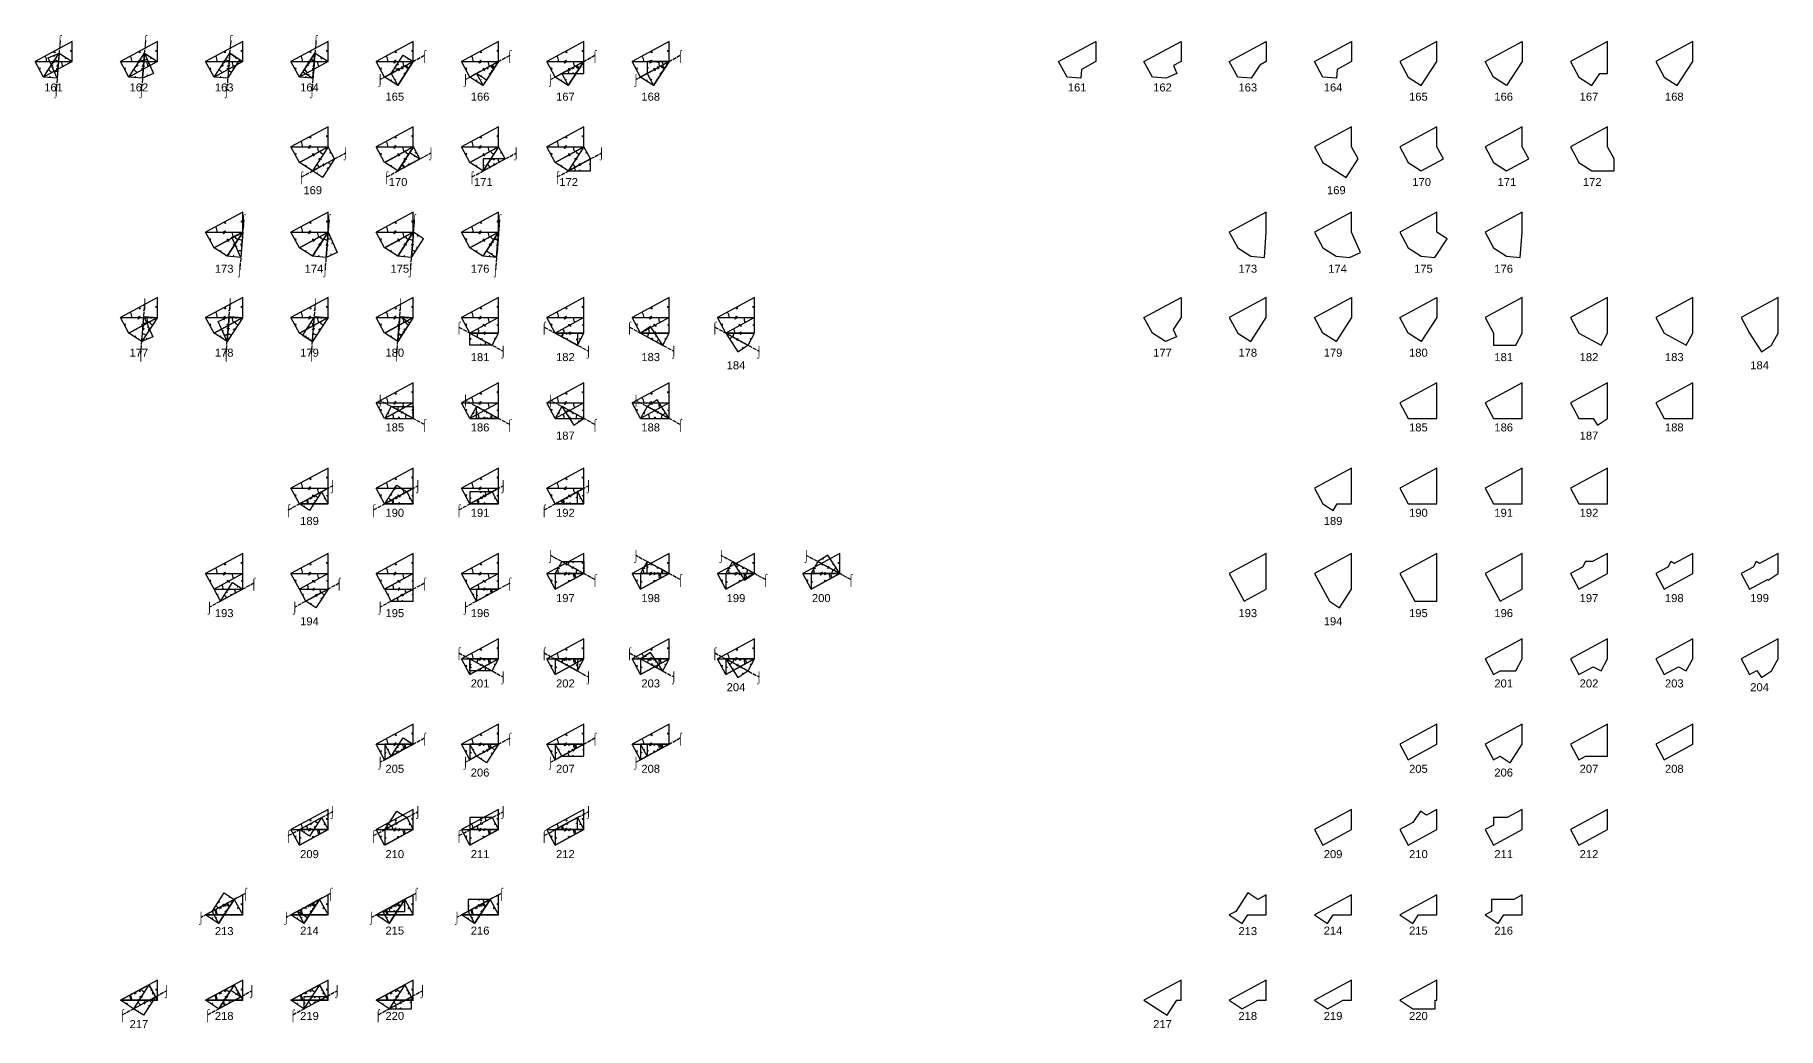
# Model space of a CAD drawing. Header units: millimetres. Extents: x 122552 to 2943733, y -2581954 to 22549.
# Drawn here: x 974613 to 1519227, y -1898261 to -1588093 of the extents above; entities that cross this region are included whole.
import ezdxf
from ezdxf.enums import TextEntityAlignment as Align

# ---------------------------------------------------------------- set-up
doc = ezdxf.new("R2010")
doc.units = ezdxf.units.MM
doc.linetypes.add('ACAD_ISO02W100', pattern=[15, 12, -3])
for name, color, linetype in [('BASE', 170, 'Continuous'), ('HYPOTENUSE', 10, 'Continuous'), ('PERPENDICULAR', 90, 'Continuous'), ('Standard', 7, 'Continuous')]:
    doc.layers.add(name, color=color, linetype=linetype)
doc.styles.add('Arial', font='arial_0.ttf')

# ---------------------------------------------------------------- blocks, each defined once
blk = doc.blocks.new('fundamental_block_GT')
at = {"color": 175, "true_color": 0x4554a5}
for p, q in [((439, -4), (439, 26)), ((439, 26), (469, 26)), ((469, 26), (460, 29)), ((469, 26), (460, 23))]:
    blk.add_line(p, q, dxfattribs=at)
at = {"color": 242, "true_color": 0xcd2027}
for p, q in [((441, 235), (456, 208)), ((456, 208), (482, 222)), ((482, 222), (472, 221)), ((482, 222), (475, 215))]:
    blk.add_line(p, q, dxfattribs=at)
at = {"color": 114, "true_color": 0x139b48}
for p, q in [((851, 261), (848, 251)), ((851, 231), (851, 261)), ((851, 261), (854, 251)), ((881, 231), (851, 231))]:
    blk.add_line(p, q, dxfattribs=at)
at = {"color": 4}
blk.add_arc((0, -2), 277, 359.9799, 28.4254, dxfattribs=at)
at = {"layer": 'BASE'}
blk.add_line((0, 0), (879, -7), dxfattribs=at)
at = {"layer": 'HYPOTENUSE'}
blk.add_line((883, 469), (0, 0), dxfattribs=at)
at = {"layer": 'PERPENDICULAR'}
blk.add_line((879, -7), (883, 469), dxfattribs=at)

msp = doc.modelspace()

# ---------------------------------------------------------------- linework, layer by layer
at = {"linetype": 'ACAD_ISO02W100', "ltscale": 100}
for p, q in [((982491, -1589870), (981247, -1605555)), ((1009140, -1589870), (1007896, -1605555)), ((1035789, -1589870), (1034545, -1605555)), ((1062437, -1589870), (1061193, -1605555)), ((1096305, -1594562), (1082476, -1602067)), ((1122954, -1594562), (1109125, -1602067)), ((1149603, -1594562), (1135773, -1602067)), ((1176251, -1594562), (1162422, -1602067)), ((1057864, -1632468), (1071693, -1624963)), ((1084512, -1632468), (1098342, -1624963)), ((1111161, -1632468), (1124990, -1624963)), ((1137810, -1632468), (1151639, -1624963)), ((1039862, -1645814), (1038618, -1661500)), ((1066510, -1645814), (1065266, -1661500)), ((1093159, -1645814), (1091915, -1661500)), ((1119808, -1645814), (1118564, -1661500)), ((1007713, -1687811), (1008957, -1672125)), ((1034361, -1687811), (1035605, -1672125)), ((1061010, -1687811), (1062254, -1672125)), ((1087659, -1687811), (1088903, -1672125)), ((1107088, -1679366), (1120917, -1686871)), ((1133737, -1679366), (1147566, -1686871)), ((1160385, -1679366), (1174215, -1686871)), ((1187034, -1679366), (1200863, -1686871)), ((1096305, -1709767), (1082476, -1702262)), ((1122954, -1709767), (1109125, -1702262)), ((1149603, -1709767), (1135773, -1702262)), ((1176251, -1709767), (1162422, -1702262)), ((1053791, -1736416), (1067620, -1728911)), ((1080439, -1736416), (1094269, -1728911)), ((1107088, -1736416), (1120917, -1728911)), ((1133737, -1736416), (1147566, -1728911)), ((1149603, -1758207), (1135773, -1750701)), ((1176251, -1758207), (1162422, -1750701)), ((1202900, -1758207), (1189071, -1750701)), ((1229549, -1758207), (1215719, -1750701)), ((1043008, -1759312), (1029179, -1766817)), ((1069657, -1759312), (1055827, -1766817)), ((1096305, -1759312), (1082476, -1766817)), ((1122954, -1759312), (1109125, -1766817)), ((1107088, -1781103), (1120917, -1788608)), ((1133737, -1781103), (1147566, -1788608)), ((1160385, -1781103), (1174215, -1788608)), ((1187034, -1781103), (1200863, -1788608)), ((1096305, -1807751), (1082476, -1815256)), ((1122954, -1807751), (1109125, -1815256)), ((1149603, -1807751), (1135773, -1815256)), ((1176251, -1807751), (1162422, -1815256)), ((1053791, -1838153), (1067620, -1830647)), ((1080439, -1838153), (1094269, -1830647)), ((1107088, -1838153), (1120917, -1830647)), ((1133737, -1838153), (1147566, -1830647)), ((1040372, -1856191), (1026542, -1863696)), ((1067020, -1856191), (1053191, -1863696)), ((1093669, -1856191), (1079840, -1863696)), ((1120318, -1856191), (1106488, -1863696)), ((1001930, -1894097), (1015759, -1886592)), ((1028579, -1894097), (1042408, -1886592)), ((1055228, -1894097), (1069057, -1886592)), ((1081876, -1894097), (1095705, -1886592))]:
    msp.add_line(p, q, dxfattribs=at)
for points in [[(1297086, -1601296), (1294450, -1596438), (1306037, -1590150), (1306037, -1596438), (1301562, -1598867), (1301342, -1601634)], [(1331420, -1600110), (1327991, -1601634), (1323735, -1601296), (1321099, -1596438), (1332686, -1590150), (1332686, -1596438), (1330352, -1597705)], [(1357298, -1597543), (1354640, -1601634), (1350384, -1601296), (1347747, -1596438), (1359335, -1590150), (1359335, -1596438)], [(1381288, -1601634), (1377032, -1601296), (1374396, -1596438), (1385983, -1590150), (1385983, -1596438), (1381508, -1598867)], [(1407754, -1603943), (1412632, -1596438), (1412632, -1590150), (1401045, -1596438), (1403681, -1601296)], [(1430330, -1601296), (1427693, -1596438), (1439281, -1590150), (1439281, -1596438), (1434402, -1603943)], [(1465929, -1600191), (1465929, -1590150), (1454342, -1596438), (1456978, -1601296), (1461051, -1603943), (1463490, -1600191)], [(1487700, -1603943), (1492578, -1596438), (1492578, -1590150), (1480991, -1596438), (1483627, -1601296)], [(1385983, -1616799), (1374396, -1623087), (1377032, -1627945), (1384251, -1632637), (1388020, -1626839), (1385983, -1623087)], [(1414668, -1626839), (1412632, -1623087), (1412632, -1616799), (1401045, -1623087), (1403681, -1627945), (1407754, -1630592)], [(1441317, -1626839), (1439281, -1623087), (1439281, -1616799), (1427693, -1623087), (1430330, -1627945), (1434402, -1630592)], [(1465929, -1616799), (1454342, -1623087), (1456978, -1627945), (1461051, -1630592), (1467966, -1630592), (1467966, -1626839), (1465929, -1623087)], [(1358713, -1657578), (1359335, -1649736), (1359335, -1643447), (1347747, -1649736), (1350384, -1654593), (1354456, -1657241)], [(1385983, -1643447), (1374396, -1649736), (1377032, -1654593), (1381105, -1657241), (1385361, -1657578), (1388791, -1656055), (1385983, -1649736)], [(1412632, -1643447), (1401045, -1649736), (1403681, -1654593), (1407754, -1657241), (1412010, -1657578), (1415778, -1651781), (1412632, -1649736)], [(1438659, -1657578), (1439281, -1649736), (1439281, -1643447), (1427693, -1649736), (1430330, -1654593), (1434402, -1657241)], [(1331237, -1682366), (1327808, -1683889), (1323735, -1681242), (1321099, -1676384), (1332686, -1670096), (1332686, -1676384), (1330247, -1680137)], [(1354456, -1683889), (1359335, -1676384), (1359335, -1670096), (1347747, -1676384), (1350384, -1681242)], [(1374396, -1676384), (1385983, -1670096), (1385983, -1676384), (1381105, -1683889), (1377032, -1681242)], [(1403681, -1681242), (1401045, -1676384), (1412632, -1670096), (1412632, -1676384), (1407754, -1683889)], [(1439281, -1670096), (1427693, -1676384), (1430330, -1681242), (1430330, -1684994), (1437244, -1684994), (1439281, -1681242)], [(1463893, -1684994), (1465929, -1681242), (1465929, -1670096), (1454342, -1676384), (1456978, -1681242)], [(1490542, -1684994), (1492578, -1681242), (1492578, -1670096), (1480991, -1676384), (1483627, -1681242)], [(1519227, -1670096), (1507639, -1676384), (1510276, -1681242), (1514044, -1687040), (1517190, -1684994), (1519227, -1681242)], [(1412632, -1707891), (1412632, -1696745), (1401045, -1703033), (1403681, -1707891)], [(1427693, -1703033), (1430330, -1707891), (1439281, -1707891), (1439281, -1696745)], [(1465929, -1707891), (1465929, -1696745), (1454342, -1703033), (1456978, -1707891), (1461454, -1707891), (1462783, -1709936)], [(1492578, -1707891), (1492578, -1696745), (1480991, -1703033), (1483627, -1707891)], [(1380178, -1736584), (1381508, -1734539), (1385983, -1734539), (1385983, -1723393), (1374396, -1729682), (1377032, -1734539)], [(1412632, -1734539), (1412632, -1723393), (1401045, -1729682), (1403681, -1734539)], [(1439281, -1734539), (1439281, -1723393), (1427693, -1729682), (1430330, -1734539)], [(1454342, -1729682), (1456978, -1734539), (1465929, -1734539), (1465929, -1723393)], [(1352420, -1764940), (1359335, -1761188), (1359335, -1750042), (1347747, -1756330)], [(1385983, -1750042), (1374396, -1756330), (1379069, -1764940), (1382215, -1766986), (1385983, -1761188)], [(1412632, -1750042), (1401045, -1756330), (1405717, -1764940), (1412632, -1764940)], [(1432366, -1764940), (1439281, -1761188), (1439281, -1750042), (1427693, -1756330)], [(1456978, -1761188), (1465929, -1756330), (1465929, -1750042), (1461257, -1752578), (1459015, -1752578), (1458079, -1754302), (1454342, -1756330)], [(1483627, -1761188), (1492578, -1756330), (1492578, -1750042), (1486784, -1753186), (1485663, -1752578), (1484727, -1754302), (1480991, -1756330)], [(1512312, -1752578), (1511376, -1754302), (1507639, -1756330), (1510276, -1761188), (1515918, -1758126), (1516080, -1758375), (1519227, -1756330), (1519227, -1750042), (1513433, -1753186)], [(1432366, -1786731), (1437244, -1786731), (1439281, -1782979), (1439281, -1776691), (1427693, -1782979), (1430330, -1787837)], [(1463893, -1786731), (1465929, -1782979), (1465929, -1776691), (1454342, -1782979), (1456978, -1787837), (1461454, -1785408)], [(1490542, -1786731), (1492578, -1782979), (1492578, -1776691), (1480991, -1782979), (1483627, -1787837), (1488102, -1785408)], [(1510276, -1787837), (1512610, -1786570), (1514044, -1788777), (1517190, -1786731), (1519227, -1782979), (1519227, -1776691), (1507639, -1782979)], [(1403681, -1814485), (1412632, -1809628), (1412632, -1803339), (1401045, -1809628)], [(1435512, -1815425), (1439281, -1809628), (1439281, -1803339), (1427693, -1809628), (1430330, -1814485), (1432366, -1813380)], [(1465929, -1813380), (1465929, -1803339), (1454342, -1809628), (1456978, -1814485), (1459015, -1813380)], [(1483627, -1814485), (1492578, -1809628), (1492578, -1803339), (1480991, -1809628)], [(1377032, -1841134), (1385983, -1836276), (1385983, -1829988), (1374396, -1836276)], [(1407449, -1830479), (1405118, -1834066), (1401045, -1836276), (1403681, -1841134), (1412632, -1836276), (1412632, -1829988), (1409396, -1831744)], [(1430330, -1834846), (1427693, -1836276), (1430330, -1841134), (1439281, -1836276), (1439281, -1829988), (1434608, -1832524), (1430330, -1832524)], [(1456978, -1841134), (1465929, -1836276), (1465929, -1829988), (1454342, -1836276)], [(1351820, -1865572), (1353541, -1862925), (1359335, -1862925), (1359335, -1856637), (1356698, -1858067), (1353552, -1856022), (1349784, -1861820), (1347747, -1862925)], [(1385983, -1856637), (1374396, -1862925), (1378469, -1865572), (1380190, -1862925), (1385983, -1862925)], [(1412632, -1856637), (1401045, -1862925), (1405118, -1865572), (1406838, -1862925), (1412632, -1862925)], [(1431766, -1865572), (1433487, -1862925), (1439281, -1862925), (1439281, -1856637), (1436644, -1858067), (1429730, -1858067), (1429730, -1861820), (1427693, -1862925)], [(1328318, -1894266), (1331368, -1889574), (1332686, -1889574), (1332686, -1883285), (1321099, -1889574)], [(1347747, -1889574), (1351820, -1892221), (1356698, -1889574), (1359335, -1889574), (1359335, -1883285)], [(1383347, -1889574), (1385983, -1889574), (1385983, -1883285), (1374396, -1889574), (1378469, -1892221)], [(1412032, -1889574), (1412632, -1889574), (1412632, -1883285), (1401045, -1889574), (1405118, -1892221), (1412032, -1892221)]]:
    msp.add_lwpolyline(points, close=True)

# ---------------------------------------------------------------- block references
for p, xscale, yscale, zscale, rotation in [((986253, -1596438), -11.58735412275403, 11.58735412275403, 11.58735412275403, 27.99999999999958), ((977302, -1601296), -10.18429076373601, 10.18429076373601, 10.18429076373601, 236.488332761791), ((982180, -1593791), -8.951118371073761, 8.951118371073761, 8.951118371073763, 84.97666552358034), ((981558, -1601634), -7.867265571234026, 7.867265571234026, 7.867265571234026, 293.464998285367), ((1012902, -1596438), -11.58735412275403, 11.58735412275403, 11.58735412275403, 27.99999999999958), ((1003951, -1601296), -10.18429076373601, 10.18429076373601, 10.18429076373601, 236.488332761791), ((1008829, -1593791), -8.951118371073761, 8.951118371073761, 8.951118371073763, 84.97666552358034), ((1008829, -1593791), -7.867265571234027, 7.867265571234027, 7.867265571234027, 113.464998285367), ((1039551, -1596438), -11.58735412275403, 11.58735412275403, 11.58735412275403, 27.99999999999958), ((1030599, -1601296), -10.18429076373601, 10.18429076373601, 10.18429076373601, 236.488332761791), ((1035478, -1593791), -8.951118371073761, 8.951118371073761, 8.951118371073763, 84.97666552358034), ((1034856, -1601634), 7.867265571234026, 7.867265571234026, 7.867265571234026, 57.46499828537651), ((1066199, -1596438), -11.58735412275403, 11.58735412275403, 11.58735412275403, 27.99999999999958), ((1057248, -1601296), -10.18429076373601, 10.18429076373601, 10.18429076373601, 236.488332761791), ((1062126, -1593791), -8.951118371073761, 8.951118371073761, 8.951118371073763, 84.97666552358034), ((1062126, -1593791), 7.867265571234017, 7.867265571234017, 7.867265571234017, 237.4649982853774), ((1092848, -1596438), -11.58735412275403, 11.58735412275403, 11.58735412275403, 27.99999999999958), ((1092848, -1596438), -10.18429076373601, 10.18429076373601, 10.18429076373601, 56.48833276179112), ((1085933, -1600191), -7.867265571233956, 7.867265571233956, 7.867265571233956, 236.4883327617871), ((1119497, -1596438), -11.58735412275403, 11.58735412275403, 11.58735412275403, 27.99999999999958), ((1119497, -1596438), -10.18429076373601, 10.18429076373601, 10.18429076373601, 56.48833276179112), ((1119497, -1596438), -7.867265571233957, 7.867265571233957, 7.867265571233957, 56.48833276178713), ((1146145, -1596438), -11.58735412275403, 11.58735412275403, 11.58735412275403, 27.99999999999958), ((1146145, -1596438), -10.18429076373601, 10.18429076373601, 10.18429076373601, 56.48833276179112), ((1172794, -1596438), -11.58735412275403, 11.58735412275403, 11.58735412275403, 27.99999999999958), ((1172794, -1596438), -10.18429076373601, 10.18429076373601, 10.18429076373601, 56.48833276179112), ((1092848, -1596438), 8.951118371073763, 8.951118371073763, 8.951118371073763, 208.976665523584), ((1119497, -1596438), 8.951118371073763, 8.951118371073763, 8.951118371073763, 208.976665523584), ((1146145, -1596438), 8.951118371073763, 8.951118371073763, 8.951118371073763, 208.976665523584), ((1139231, -1600191), 7.867265571233956, 7.867265571233956, 7.867265571233956, 0.488332761798667), ((1172794, -1596438), 7.867265571233957, 7.867265571233957, 7.867265571233957, 180.4883327617987), ((1172794, -1596438), 8.951118371073763, 8.951118371073763, 8.951118371073763, 208.976665523584), ((1066199, -1623087), -11.58735412275403, 11.58735412275403, 11.58735412275403, 27.99999999999958), ((1066199, -1623087), -10.18429076373601, 10.18429076373601, 10.18429076373601, 56.48833276179112), ((1092848, -1623087), -11.58735412275403, 11.58735412275403, 11.58735412275403, 27.99999999999958), ((1092848, -1623087), -10.18429076373601, 10.18429076373601, 10.18429076373601, 56.48833276179112), ((1119497, -1623087), -11.58735412275403, 11.58735412275403, 11.58735412275403, 27.99999999999958), ((1119497, -1623087), -10.18429076373601, 10.18429076373601, 10.18429076373601, 56.48833276179112), ((1146145, -1623087), -11.58735412275403, 11.58735412275403, 11.58735412275403, 27.99999999999958), ((1146145, -1623087), -10.18429076373601, 10.18429076373601, 10.18429076373601, 56.48833276179112), ((1061321, -1630592), 8.951118371073763, 8.951118371073763, 8.951118371073763, 28.97666552358404), ((1068236, -1626839), -7.867265571233957, 7.867265571233957, 7.867265571233957, 56.48833276178713), ((1087970, -1630592), 8.951118371073763, 8.951118371073763, 8.951118371073763, 28.97666552358404), ((1087970, -1630592), -7.867265571233956, 7.867265571233956, 7.867265571233956, 236.4883327617871), ((1114618, -1630592), 8.951118371073763, 8.951118371073763, 8.951118371073763, 28.97666552358404), ((1121533, -1626839), 7.867265571233957, 7.867265571233957, 7.867265571233957, 180.4883327617987), ((1141267, -1630592), 8.951118371073763, 8.951118371073763, 8.951118371073763, 28.97666552358404), ((1141267, -1630592), 7.867265571233956, 7.867265571233956, 7.867265571233956, 0.488332761798667), ((1039551, -1649736), -11.58735412275403, 11.58735412275403, 11.58735412275403, 27.99999999999958), ((1039551, -1649736), -10.18429076373601, 10.18429076373601, 10.18429076373601, 56.48833276179112), ((1039551, -1649736), -8.9511183710737, 8.951118371073697, 8.951118371073699, 84.97666552358099), ((1038929, -1657578), -7.867265571233787, 7.867265571233787, 7.867265571233788, 293.4649982853678), ((1066199, -1649736), -11.58735412275403, 11.58735412275403, 11.58735412275403, 27.99999999999958), ((1066199, -1649736), -10.18429076373601, 10.18429076373601, 10.18429076373601, 56.48833276179112), ((1066199, -1649736), -8.9511183710737, 8.951118371073697, 8.951118371073699, 84.97666552358099), ((1066199, -1649736), -7.867265571233786, 7.867265571233787, 7.867265571233787, 113.4649982853677), ((1092848, -1649736), -11.58735412275403, 11.58735412275403, 11.58735412275403, 27.99999999999958), ((1092848, -1649736), -10.18429076373601, 10.18429076373601, 10.18429076373601, 56.48833276179112), ((1092848, -1649736), -8.9511183710737, 8.951118371073697, 8.951118371073699, 84.97666552358099), ((1092226, -1657578), 7.867265571233788, 7.867265571233788, 7.867265571233788, 57.46499828537721), ((1119497, -1649736), -11.58735412275403, 11.58735412275403, 11.58735412275403, 27.99999999999958), ((1119497, -1649736), -10.18429076373601, 10.18429076373601, 10.18429076373601, 56.48833276179112), ((1119497, -1649736), -8.9511183710737, 8.951118371073697, 8.951118371073699, 84.97666552358099), ((1119497, -1649736), 7.867265571233787, 7.867265571233787, 7.867265571233787, 237.4649982853773), ((1012902, -1676384), -11.58735412275403, 11.58735412275403, 11.58735412275403, 27.99999999999958), ((1039551, -1676384), -11.58735412275403, 11.58735412275403, 11.58735412275403, 27.99999999999958), ((1066199, -1676384), -11.58735412275403, 11.58735412275403, 11.58735412275403, 27.99999999999958), ((1092848, -1676384), -11.58735412275403, 11.58735412275403, 11.58735412275403, 27.99999999999958), ((1119497, -1676384), -11.58735412275403, 11.58735412275403, 11.58735412275403, 27.99999999999958), ((1146145, -1676384), -11.58735412275403, 11.58735412275403, 11.58735412275403, 27.99999999999958), ((1172794, -1676384), -11.58735412275403, 11.58735412275403, 11.58735412275403, 27.99999999999958), ((1199443, -1676384), -11.58735412275403, 11.58735412275403, 11.58735412275403, 27.99999999999958), ((1012902, -1676384), -10.18429076373601, 10.18429076373601, 10.18429076373601, 56.48833276179112), ((1008646, -1676047), -7.867265571233786, 7.867265571233787, 7.867265571233787, 113.4649982853677), ((1008024, -1683889), -8.951118371073703, 8.951118371073697, 8.951118371073699, 264.976665523581), ((1039551, -1676384), -10.18429076373601, 10.18429076373601, 10.18429076373601, 56.48833276179112), ((1034672, -1683889), -7.867265571233787, 7.867265571233787, 7.867265571233788, 293.4649982853678), ((1034672, -1683889), -8.951118371073703, 8.951118371073697, 8.951118371073699, 264.976665523581), ((1066199, -1676384), -10.18429076373601, 10.18429076373601, 10.18429076373601, 56.48833276179112), ((1061943, -1676047), 7.867265571233787, 7.867265571233787, 7.867265571233787, 237.4649982853773), ((1061321, -1683889), -8.951118371073703, 8.951118371073697, 8.951118371073699, 264.976665523581), ((1092848, -1676384), -10.18429076373601, 10.18429076373601, 10.18429076373601, 56.48833276179112), ((1087970, -1683889), 7.867265571233788, 7.867265571233788, 7.867265571233788, 57.46499828537721), ((1087970, -1683889), -8.951118371073703, 8.951118371073697, 8.951118371073699, 264.976665523581), ((1110545, -1681242), 10.18429076373601, 10.18429076373601, 10.18429076373601, 0.4883327617912043), ((1137194, -1681242), 10.18429076373601, 10.18429076373601, 10.18429076373601, 0.4883327617912043), ((1163843, -1681242), 10.18429076373601, 10.18429076373601, 10.18429076373601, 0.4883327617912043), ((1190491, -1681242), 10.18429076373601, 10.18429076373601, 10.18429076373601, 0.4883327617912043), ((1110545, -1681242), 8.951118371073562, 8.951118371073562, 8.951118371073562, 331.9999999999989), ((1117460, -1684994), -7.867265571233637, 7.867265571233637, 7.867265571233638, 359.5116672382031), ((1137194, -1681242), 8.951118371073562, 8.951118371073562, 8.951118371073562, 331.9999999999989), ((1137194, -1681242), -7.867265571233639, 7.867265571233639, 7.86726557123364, 179.5116672382031), ((1163843, -1681242), 8.951118371073562, 8.951118371073562, 8.951118371073562, 331.9999999999989), ((1170757, -1684994), 7.867265571233638, 7.867265571233638, 7.867265571233638, 123.5116672382125), ((1190491, -1681242), 7.86726557123364, 7.86726557123364, 7.86726557123364, 303.5116672382126), ((1190491, -1681242), 8.951118371073562, 8.951118371073562, 8.951118371073562, 331.9999999999989), ((1092848, -1703033), -11.58735412275403, 11.58735412275403, 11.58735412275403, 27.99999999999958), ((1119497, -1703033), -11.58735412275403, 11.58735412275403, 11.58735412275403, 27.99999999999958), ((1146145, -1703033), -11.58735412275403, 11.58735412275403, 11.58735412275403, 27.99999999999958), ((1172794, -1703033), -11.58735412275403, 11.58735412275403, 11.58735412275403, 27.99999999999958), ((1083897, -1707891), 10.18429076373601, 10.18429076373601, 10.18429076373601, 0.4883327617912043), ((1092848, -1707891), 8.951118371073562, 8.951118371073562, 8.951118371073562, 151.9999999999989), ((1085933, -1704138), -7.867265571233639, 7.867265571233639, 7.86726557123364, 179.5116672382031), ((1110545, -1707891), 10.18429076373601, 10.18429076373601, 10.18429076373601, 0.4883327617912043), ((1119497, -1707891), 8.951118371073562, 8.951118371073562, 8.951118371073562, 151.9999999999989), ((1119497, -1707891), -7.867265571233637, 7.867265571233637, 7.867265571233638, 359.5116672382031), ((1137194, -1707891), 10.18429076373601, 10.18429076373601, 10.18429076373601, 0.4883327617912043), ((1146145, -1707891), 8.951118371073562, 8.951118371073562, 8.951118371073562, 151.9999999999989), ((1139231, -1704138), 7.86726557123364, 7.86726557123364, 7.86726557123364, 303.5116672382126), ((1163843, -1707891), 10.18429076373601, 10.18429076373601, 10.18429076373601, 0.4883327617912043), ((1172794, -1707891), 8.951118371073562, 8.951118371073562, 8.951118371073562, 151.9999999999989), ((1172794, -1707891), 7.867265571233638, 7.867265571233638, 7.867265571233638, 123.5116672382125), ((1066199, -1729682), -11.58735412275403, 11.58735412275403, 11.58735412275403, 27.99999999999958), ((1092848, -1729682), -11.58735412275403, 11.58735412275403, 11.58735412275403, 27.99999999999958), ((1119497, -1729682), -11.58735412275403, 11.58735412275403, 11.58735412275403, 27.99999999999958), ((1146145, -1729682), -11.58735412275403, 11.58735412275403, 11.58735412275403, 27.99999999999958), ((1057248, -1734539), 10.18429076373601, 10.18429076373601, 10.18429076373601, 0.4883327617912043), ((1057248, -1734539), -8.951118371073562, 8.951118371073562, 8.951118371073562, 208.0000000000011), ((1064163, -1730787), -7.867265571233639, 7.867265571233639, 7.86726557123364, 56.48833276178721), ((1083897, -1734539), -7.867265571233639, 7.867265571233639, 7.86726557123364, 236.4883327617872), ((1083897, -1734539), 10.18429076373601, 10.18429076373601, 10.18429076373601, 0.4883327617912043), ((1083897, -1734539), -8.951118371073562, 8.951118371073562, 8.951118371073562, 208.0000000000011), ((1110545, -1734539), 10.18429076373601, 10.18429076373601, 10.18429076373601, 0.4883327617912043), ((1117460, -1730787), 7.86726557123364, 7.86726557123364, 7.86726557123364, 180.4883327617972), ((1110545, -1734539), -8.951118371073562, 8.951118371073562, 8.951118371073562, 208.0000000000011), ((1137194, -1734539), 10.18429076373601, 10.18429076373601, 10.18429076373601, 0.4883327617912043), ((1137194, -1734539), -8.951118371073562, 8.951118371073562, 8.951118371073562, 208.0000000000011), ((1137194, -1734539), 7.86726557123364, 7.86726557123364, 7.86726557123364, 0.4883327617971739), ((1039551, -1756330), -11.58735412275403, 11.58735412275403, 11.58735412275403, 27.99999999999958), ((1066199, -1756330), -11.58735412275403, 11.58735412275403, 11.58735412275403, 27.99999999999958), ((1092848, -1756330), -11.58735412275403, 11.58735412275403, 11.58735412275403, 27.99999999999958), ((1119497, -1756330), -11.58735412275403, 11.58735412275403, 11.58735412275403, 27.99999999999958), ((1146145, -1756330), -11.58735412275403, 11.58735412275403, 11.58735412275403, 27.99999999999958), ((1146145, -1756330), 8.951118371073806, 8.951118371073806, 8.951118371073806, 152.0000000000014), ((1139231, -1752578), -7.867265571234049, 7.867265571234047, 7.867265571234048, 179.5116672382047), ((1172794, -1756330), -11.58735412275403, 11.58735412275403, 11.58735412275403, 27.99999999999958), ((1172794, -1756330), 8.951118371073806, 8.951118371073806, 8.951118371073806, 152.0000000000014), ((1172794, -1756330), -7.867265571234046, 7.867265571234047, 7.867265571234047, 359.5116672382047), ((1199443, -1756330), -11.58735412275403, 11.58735412275403, 11.58735412275403, 27.99999999999958), ((1199443, -1756330), 8.951118371073806, 8.951118371073806, 8.951118371073806, 152.0000000000014), ((1192528, -1752578), 7.867265571234048, 7.867265571234048, 7.867265571234048, 303.5116672382142), ((1226091, -1756330), -11.58735412275403, 11.58735412275403, 11.58735412275403, 27.99999999999958), ((1226091, -1756330), 8.951118371073806, 8.951118371073806, 8.951118371073806, 152.0000000000014), ((1226091, -1756330), 7.867265571234047, 7.867265571234047, 7.867265571234047, 123.5116672382142), ((1030599, -1761188), 10.18429076373601, 10.18429076373601, 10.18429076373601, 0.4883327617912043), ((1039551, -1761188), -8.951118371073443, 8.951118371073443, 8.951118371073443, 28.0000000000011), ((1057248, -1761188), 10.18429076373601, 10.18429076373601, 10.18429076373601, 0.4883327617912043), ((1066199, -1761188), -8.951118371073443, 8.951118371073443, 8.951118371073443, 28.0000000000011), ((1083897, -1761188), 10.18429076373601, 10.18429076373601, 10.18429076373601, 0.4883327617912043), ((1092848, -1761188), -8.951118371073443, 8.951118371073443, 8.951118371073443, 28.0000000000011), ((1110545, -1761188), 10.18429076373601, 10.18429076373601, 10.18429076373601, 0.4883327617912043), ((1119497, -1761188), -8.951118371073443, 8.951118371073443, 8.951118371073443, 28.0000000000011), ((1146145, -1756330), 10.18429076373611, 10.18429076373611, 10.18429076373611, 180.4883327617911), ((1172794, -1756330), 10.18429076373611, 10.18429076373611, 10.18429076373611, 180.4883327617911), ((1199443, -1756330), 10.18429076373611, 10.18429076373611, 10.18429076373611, 180.4883327617911), ((1226091, -1756330), 10.18429076373611, 10.18429076373611, 10.18429076373611, 180.4883327617911), ((1032636, -1764940), -7.867265571233639, 7.867265571233639, 7.86726557123364, 236.4883327617872), ((1066199, -1761188), -7.867265571233639, 7.867265571233639, 7.86726557123364, 56.48833276178721), ((1085933, -1764940), 7.86726557123364, 7.86726557123364, 7.86726557123364, 0.4883327617971739), ((1119497, -1761188), 7.86726557123364, 7.86726557123364, 7.86726557123364, 180.4883327617972), ((1119497, -1782979), -11.58735412275403, 11.58735412275403, 11.58735412275403, 27.99999999999958), ((1110545, -1782979), 8.951118371073806, 8.951118371073806, 8.951118371073806, 332.0000000000014), ((1146145, -1782979), -11.58735412275403, 11.58735412275403, 11.58735412275403, 27.99999999999958), ((1137194, -1782979), 8.951118371073806, 8.951118371073806, 8.951118371073806, 332.0000000000014), ((1172794, -1782979), -11.58735412275403, 11.58735412275403, 11.58735412275403, 27.99999999999958), ((1163843, -1782979), 8.951118371073806, 8.951118371073806, 8.951118371073806, 332.0000000000014), ((1199443, -1782979), -11.58735412275403, 11.58735412275403, 11.58735412275403, 27.99999999999958), ((1190491, -1782979), 8.951118371073806, 8.951118371073806, 8.951118371073806, 332.0000000000014), ((1119497, -1782979), 10.18429076373611, 10.18429076373611, 10.18429076373611, 180.4883327617911), ((1117460, -1786731), -7.867265571234046, 7.867265571234047, 7.867265571234047, 359.5116672382047), ((1146145, -1782979), 10.18429076373611, 10.18429076373611, 10.18429076373611, 180.4883327617911), ((1137194, -1782979), -7.867265571234049, 7.867265571234047, 7.867265571234048, 179.5116672382047), ((1172794, -1782979), 10.18429076373611, 10.18429076373611, 10.18429076373611, 180.4883327617911), ((1170757, -1786731), 7.867265571234047, 7.867265571234047, 7.867265571234047, 123.5116672382142), ((1190491, -1782979), 7.867265571234048, 7.867265571234048, 7.867265571234048, 303.5116672382142), ((1199443, -1782979), 10.18429076373611, 10.18429076373611, 10.18429076373611, 180.4883327617911), ((1092848, -1809628), -11.58735412275403, 11.58735412275403, 11.58735412275403, 27.99999999999958), ((1092848, -1809628), -8.951118371073806, 8.951118371073806, 8.951118371073806, 27.99999999999774), ((1085933, -1813380), -7.867265571233939, 7.867265571233939, 7.867265571233938, 236.488332761784), ((1119497, -1809628), -11.58735412275403, 11.58735412275403, 11.58735412275403, 27.99999999999958), ((1119497, -1809628), -8.951118371073806, 8.951118371073806, 8.951118371073806, 27.99999999999774), ((1119497, -1809628), -7.867265571233938, 7.867265571233939, 7.867265571233938, 56.48833276178401), ((1146145, -1809628), -11.58735412275403, 11.58735412275403, 11.58735412275403, 27.99999999999958), ((1146145, -1809628), -8.951118371073806, 8.951118371073806, 8.951118371073806, 27.99999999999774), ((1172794, -1809628), -11.58735412275403, 11.58735412275403, 11.58735412275403, 27.99999999999958), ((1172794, -1809628), -8.951118371073806, 8.951118371073806, 8.951118371073806, 27.99999999999774), ((1092848, -1809628), 10.18429076373611, 10.18429076373611, 10.18429076373611, 180.4883327617911), ((1119497, -1809628), 10.18429076373611, 10.18429076373611, 10.18429076373611, 180.4883327617911), ((1146145, -1809628), 10.18429076373611, 10.18429076373611, 10.18429076373611, 180.4883327617911), ((1139231, -1813380), 7.867265571233938, 7.867265571233938, 7.867265571233938, 0.4883327617941892), ((1172794, -1809628), 10.18429076373611, 10.18429076373611, 10.18429076373611, 180.4883327617911), ((1172794, -1809628), 7.867265571233938, 7.867265571233938, 7.867265571233938, 180.4883327617942), ((1066199, -1836276), -11.58735412275403, 11.58735412275403, 11.58735412275403, 27.99999999999958), ((1057248, -1836276), -8.951118371073806, 8.951118371073806, 8.951118371073806, 207.9999999999978), ((1064163, -1832524), -7.867265571233938, 7.867265571233939, 7.867265571233938, 56.48833276178401), ((1092848, -1836276), -11.58735412275403, 11.58735412275403, 11.58735412275403, 27.99999999999958), ((1083897, -1836276), -7.867265571233939, 7.867265571233939, 7.867265571233938, 236.488332761784), ((1083897, -1836276), -8.951118371073806, 8.951118371073806, 8.951118371073806, 207.9999999999978), ((1119497, -1836276), -11.58735412275403, 11.58735412275403, 11.58735412275403, 27.99999999999958), ((1117460, -1832524), 7.867265571233938, 7.867265571233938, 7.867265571233938, 180.4883327617942), ((1110545, -1836276), -8.951118371073806, 8.951118371073806, 8.951118371073806, 207.9999999999978), ((1146145, -1836276), -11.58735412275403, 11.58735412275403, 11.58735412275403, 27.99999999999958), ((1137194, -1836276), -8.951118371073806, 8.951118371073806, 8.951118371073806, 207.9999999999978), ((1137194, -1836276), 7.867265571233938, 7.867265571233938, 7.867265571233938, 0.4883327617941892), ((1066199, -1836276), 10.18429076373611, 10.18429076373611, 10.18429076373611, 180.4883327617911), ((1092848, -1836276), 10.18429076373611, 10.18429076373611, 10.18429076373611, 180.4883327617911), ((1119497, -1836276), 10.18429076373611, 10.18429076373611, 10.18429076373611, 180.4883327617911), ((1146145, -1836276), 10.18429076373611, 10.18429076373611, 10.18429076373611, 180.4883327617911), ((1036914, -1858067), -10.18429076373601, 10.18429076373601, 10.18429076373601, 56.48833276178961), ((1030000, -1861820), -7.867265571233844, 7.867265571233844, 7.867265571233845, 236.4883327617856), ((1063563, -1858067), -10.18429076373601, 10.18429076373601, 10.18429076373601, 56.48833276178961), ((1063563, -1858067), -7.867265571233845, 7.867265571233844, 7.867265571233845, 56.48833276178561), ((1090212, -1858067), -10.18429076373601, 10.18429076373601, 10.18429076373601, 56.48833276178961), ((1116860, -1858067), -10.18429076373601, 10.18429076373601, 10.18429076373601, 56.48833276178961), ((1027963, -1862925), -11.58735412275403, 11.58735412275403, 11.58735412275403, 207.9999999999996), ((1036914, -1858067), 8.951118371073724, 8.951118371073724, 8.951118371073724, 208.9766655235829), ((1054612, -1862925), -11.58735412275403, 11.58735412275403, 11.58735412275403, 207.9999999999996), ((1063563, -1858067), 8.951118371073724, 8.951118371073724, 8.951118371073724, 208.9766655235829), ((1081261, -1862925), -11.58735412275403, 11.58735412275403, 11.58735412275403, 207.9999999999996), ((1090212, -1858067), 8.951118371073724, 8.951118371073724, 8.951118371073724, 208.9766655235829), ((1083297, -1861820), 7.867265571233845, 7.867265571233845, 7.867265571233845, 0.4883327617971739), ((1107909, -1862925), -11.58735412275403, 11.58735412275403, 11.58735412275403, 207.9999999999996), ((1116860, -1858067), 7.867265571233845, 7.867265571233845, 7.867265571233845, 180.4883327617972), ((1116860, -1858067), 8.951118371073724, 8.951118371073724, 8.951118371073724, 208.9766655235829), ((1010266, -1884716), -10.18429076373601, 10.18429076373601, 10.18429076373601, 56.48833276178961), ((1036914, -1884716), -10.18429076373601, 10.18429076373601, 10.18429076373601, 56.48833276178961), ((1063563, -1884716), -10.18429076373601, 10.18429076373601, 10.18429076373601, 56.48833276178961), ((1090212, -1884716), -10.18429076373601, 10.18429076373601, 10.18429076373601, 56.48833276178961), ((1001315, -1889574), -11.58735412275403, 11.58735412275403, 11.58735412275403, 207.9999999999996), ((1005388, -1892221), 8.951118371073726, 8.951118371073726, 8.951118371073726, 28.97666552358297), ((1012302, -1888468), -7.867265571233845, 7.867265571233844, 7.867265571233845, 56.48833276178561), ((1027963, -1889574), -11.58735412275403, 11.58735412275403, 11.58735412275403, 207.9999999999996), ((1032036, -1892221), 8.951118371073726, 8.951118371073726, 8.951118371073726, 28.97666552358297), ((1032036, -1892221), -7.867265571233844, 7.867265571233844, 7.867265571233845, 236.4883327617856), ((1054612, -1889574), -11.58735412275403, 11.58735412275403, 11.58735412275403, 207.9999999999996), ((1058685, -1892221), 8.951118371073726, 8.951118371073726, 8.951118371073726, 28.97666552358297), ((1065599, -1888468), 7.867265571233845, 7.867265571233845, 7.867265571233845, 180.4883327617972), ((1081261, -1889574), -11.58735412275403, 11.58735412275403, 11.58735412275403, 207.9999999999996), ((1085334, -1892221), 8.951118371073726, 8.951118371073726, 8.951118371073726, 28.97666552358297), ((1085334, -1892221), 7.867265571233845, 7.867265571233845, 7.867265571233845, 0.4883327617971739)]:
    msp.add_blockref('fundamental_block_GT', p, dxfattribs=dict(xscale=xscale, yscale=yscale, zscale=zscale, rotation=rotation))
at = {"layer": 'Standard', "xscale": 13.18371388650824, "yscale": 13.18371388650824, "zscale": 13.18371388650824, "rotation": 0.4883327617913192}
for p in [(974666, -1596438), (1001315, -1596438), (1027963, -1596438), (1054612, -1596438), (1081261, -1596438), (1107909, -1596438), (1134558, -1596438), (1161207, -1596438), (1054612, -1623087), (1081261, -1623087), (1107909, -1623087), (1134558, -1623087), (1027963, -1649736), (1054612, -1649736), (1081261, -1649736), (1107909, -1649736), (1001315, -1676384), (1027963, -1676384), (1054612, -1676384), (1081261, -1676384), (1107909, -1676384), (1134558, -1676384), (1161207, -1676384), (1187855, -1676384), (1081261, -1703033), (1107909, -1703033), (1134558, -1703033), (1161207, -1703033), (1054612, -1729682), (1081261, -1729682), (1107909, -1729682), (1134558, -1729682), (1027963, -1756330), (1054612, -1756330), (1081261, -1756330), (1107909, -1756330), (1134558, -1756330), (1161207, -1756330), (1187855, -1756330), (1214504, -1756330), (1107909, -1782979), (1134558, -1782979), (1161207, -1782979), (1187855, -1782979), (1081261, -1809628), (1107909, -1809628), (1134558, -1809628), (1161207, -1809628), (1054612, -1836276), (1081261, -1836276), (1107909, -1836276), (1134558, -1836276), (1027963, -1862925), (1054612, -1862925), (1081261, -1862925), (1107909, -1862925), (1001315, -1889574), (1027963, -1889574), (1054612, -1889574), (1081261, -1889574)]:
    msp.add_blockref('fundamental_block_GT', p, dxfattribs=at)

# ---------------------------------------------------------------- texts
at = {"style": 'Arial'}
for s, p in [('⌠', (982491, -1589870)), ('⌠', (1009140, -1589870)), ('⌠', (1035789, -1589870)), ('⌠', (1062437, -1589870)), ('⌠', (1096305, -1594562)), ('⌠', (1122954, -1594562)), ('⌠', (1149603, -1594562)), ('⌠', (1176251, -1594562)), ('⌡', (1082476, -1602067)), ('⌡', (1109125, -1602067)), ('⌡', (1135773, -1602067)), ('⌡', (1162422, -1602067)), ('161', (980460, -1604504)), ('⌡', (981247, -1605555)), ('162', (1007108, -1604504)), ('⌡', (1007896, -1605555)), ('163', (1033757, -1604504)), ('⌡', (1034545, -1605555)), ('164', (1060406, -1604504)), ('⌡', (1061193, -1605555)), ('165', (1087054, -1607392)), ('166', (1113703, -1607392)), ('167', (1140352, -1607392)), ('168', (1167000, -1607392)), ('161', (1300244, -1604504)), ('162', (1326892, -1604504)), ('163', (1353541, -1604504)), ('164', (1380190, -1604504)), ('165', (1406838, -1607392)), ('166', (1433487, -1607392)), ('167', (1460136, -1607392)), ('168', (1486784, -1607392)), ('⌡', (1071693, -1624963)), ('⌡', (1098342, -1624963)), ('⌡', (1124990, -1624963)), ('⌡', (1151639, -1624963)), ('⌠', (1057864, -1632468)), ('⌠', (1084512, -1632468)), ('170', (1088072, -1634040)), ('⌠', (1111161, -1632468)), ('171', (1114721, -1634040)), ('⌠', (1137810, -1632468)), ('172', (1141370, -1634040)), ('170', (1407857, -1634040)), ('171', (1434505, -1634040)), ('172', (1461154, -1634040)), ('169', (1061424, -1636597)), ('169', (1381208, -1636597)), ('⌠', (1039862, -1645814)), ('⌠', (1066510, -1645814)), ('⌠', (1093159, -1645814)), ('⌠', (1119808, -1645814)), ('173', (1033757, -1661111)), ('⌡', (1038618, -1661500)), ('174', (1061809, -1661111)), ('⌡', (1065266, -1661500)), ('175', (1088627, -1661111)), ('⌡', (1091915, -1661500)), ('176', (1113703, -1661111)), ('⌡', (1118564, -1661500)), ('173', (1353541, -1661111)), ('174', (1381593, -1661111)), ('175', (1408411, -1661111)), ('176', (1433487, -1661111)), ('⌡', (1008957, -1672125)), ('⌡', (1035605, -1672125)), ('⌡', (1062254, -1672125)), ('⌡', (1088903, -1672125)), ('⌠', (1107088, -1679366)), ('⌠', (1133737, -1679366)), ('⌠', (1160385, -1679366)), ('⌠', (1187034, -1679366)), ('177', (1007108, -1687338)), ('⌠', (1007713, -1687811)), ('178', (1033757, -1687338)), ('⌠', (1034361, -1687811)), ('179', (1060406, -1687338)), ('⌠', (1061010, -1687811)), ('180', (1087054, -1687338)), ('⌠', (1087659, -1687811)), ('181', (1113703, -1688719)), ('⌡', (1120917, -1686871)), ('182', (1140352, -1688719)), ('⌡', (1147566, -1686871)), ('183', (1167000, -1688719)), ('⌡', (1174215, -1686871)), ('⌡', (1200863, -1686871)), ('177', (1326892, -1687338)), ('178', (1353541, -1687338)), ('179', (1380190, -1687338)), ('180', (1406838, -1687338)), ('181', (1433487, -1688719)), ('182', (1460136, -1688719)), ('183', (1486784, -1688719)), ('184', (1193649, -1691275)), ('184', (1513433, -1691275)), ('⌡', (1082476, -1702262)), ('⌡', (1109125, -1702262)), ('⌡', (1135773, -1702262)), ('⌡', (1162422, -1702262)), ('185', (1087054, -1710677)), ('⌠', (1096305, -1709767)), ('186', (1113703, -1710677)), ('⌠', (1122954, -1709767)), ('⌠', (1149603, -1709767)), ('188', (1167000, -1710677)), ('⌠', (1176251, -1709767)), ('185', (1406838, -1710677)), ('186', (1433487, -1710677)), ('188', (1486784, -1710677)), ('187', (1140352, -1713233)), ('187', (1460136, -1713233)), ('⌡', (1067620, -1728911)), ('⌡', (1094269, -1728911)), ('⌡', (1120917, -1728911)), ('⌡', (1147566, -1728911)), ('⌠', (1053791, -1736416)), ('⌠', (1080439, -1736416)), ('190', (1087054, -1737326)), ('⌠', (1107088, -1736416)), ('191', (1113703, -1737326)), ('⌠', (1133737, -1736416)), ('192', (1140352, -1737326)), ('190', (1406838, -1737326)), ('191', (1433487, -1737326)), ('192', (1460136, -1737326)), ('189', (1060406, -1739882)), ('189', (1380190, -1739882)), ('⌡', (1135773, -1750701)), ('⌡', (1162422, -1750701)), ('⌡', (1189071, -1750701)), ('⌡', (1215719, -1750701)), ('⌠', (1043008, -1759312)), ('⌠', (1069657, -1759312)), ('⌠', (1096305, -1759312)), ('⌠', (1122954, -1759312)), ('⌠', (1149603, -1758207)), ('⌠', (1176251, -1758207)), ('⌠', (1202900, -1758207)), ('⌠', (1229549, -1758207)), ('197', (1140352, -1763974)), ('198', (1167000, -1763974)), ('199', (1193649, -1763974)), ('200', (1220298, -1763974)), ('197', (1460136, -1763974)), ('198', (1486784, -1763974)), ('199', (1513433, -1763974)), ('⌡', (1029179, -1766817)), ('193', (1033757, -1768665)), ('⌡', (1055827, -1766817)), ('194', (1060406, -1771221)), ('⌡', (1082476, -1766817)), ('195', (1087054, -1768665)), ('⌡', (1109125, -1766817)), ('196', (1113703, -1768665)), ('193', (1353541, -1768665)), ('194', (1380190, -1771221)), ('195', (1406838, -1768665)), ('196', (1433487, -1768665)), ('⌠', (1107088, -1781103)), ('⌠', (1133737, -1781103)), ('⌠', (1160385, -1781103)), ('⌠', (1187034, -1781103)), ('201', (1113703, -1790623)), ('⌡', (1120917, -1788608)), ('202', (1140352, -1790623)), ('⌡', (1147566, -1788608)), ('203', (1167000, -1790623)), ('⌡', (1174215, -1788608)), ('204', (1193649, -1791798)), ('⌡', (1200863, -1788608)), ('201', (1433487, -1790623)), ('202', (1460136, -1790623)), ('203', (1486784, -1790623)), ('204', (1513433, -1791798)), ('⌠', (1096305, -1807751)), ('⌠', (1122954, -1807751)), ('⌠', (1149603, -1807751)), ('⌠', (1176251, -1807751)), ('⌡', (1082476, -1815256)), ('⌡', (1109125, -1815256)), ('⌡', (1135773, -1815256)), ('⌡', (1162422, -1815256)), ('205', (1087054, -1817272)), ('206', (1113703, -1818447)), ('207', (1140352, -1817272)), ('208', (1167000, -1817272)), ('205', (1406838, -1817272)), ('206', (1433487, -1818447)), ('207', (1460136, -1817272)), ('208', (1486784, -1817272)), ('⌡', (1067620, -1830647)), ('⌡', (1094269, -1830647)), ('⌡', (1120917, -1830647)), ('⌡', (1147566, -1830647)), ('⌠', (1053791, -1838153)), ('⌠', (1080439, -1838153)), ('⌠', (1107088, -1838153)), ('⌠', (1133737, -1838153)), ('209', (1060406, -1843920)), ('210', (1087054, -1843920)), ('211', (1113703, -1843920)), ('212', (1140352, -1843920)), ('209', (1380190, -1843920)), ('210', (1406838, -1843920)), ('211', (1433487, -1843920)), ('212', (1460136, -1843920)), ('⌠', (1040372, -1856191)), ('⌠', (1067020, -1856191)), ('⌠', (1093669, -1856191)), ('⌠', (1120318, -1856191)), ('⌡', (1026542, -1863696)), ('⌡', (1053191, -1863696)), ('⌡', (1079840, -1863696)), ('⌡', (1106488, -1863696)), ('213', (1033757, -1867960)), ('214', (1060406, -1867806)), ('215', (1087054, -1867806)), ('216', (1113703, -1867806)), ('213', (1353541, -1867960)), ('214', (1380190, -1867806)), ('215', (1406838, -1867806)), ('216', (1433487, -1867806)), ('⌡', (1015759, -1886592)), ('⌡', (1042408, -1886592)), ('⌡', (1069057, -1886592)), ('⌡', (1095705, -1886592)), ('⌠', (1001930, -1894097)), ('⌠', (1028579, -1894097)), ('218', (1033757, -1894455)), ('⌠', (1055228, -1894097)), ('219', (1060406, -1894455)), ('⌠', (1081876, -1894097)), ('220', (1087054, -1894455)), ('218', (1353541, -1894455)), ('219', (1380190, -1894455)), ('220', (1406838, -1894455)), ('217', (1007108, -1897011)), ('217', (1326892, -1897011))]:
    msp.add_text(s, height=2500, dxfattribs=at).set_placement(p, align=Align.MIDDLE_CENTER)

doc.saveas('drawing.dxf')
